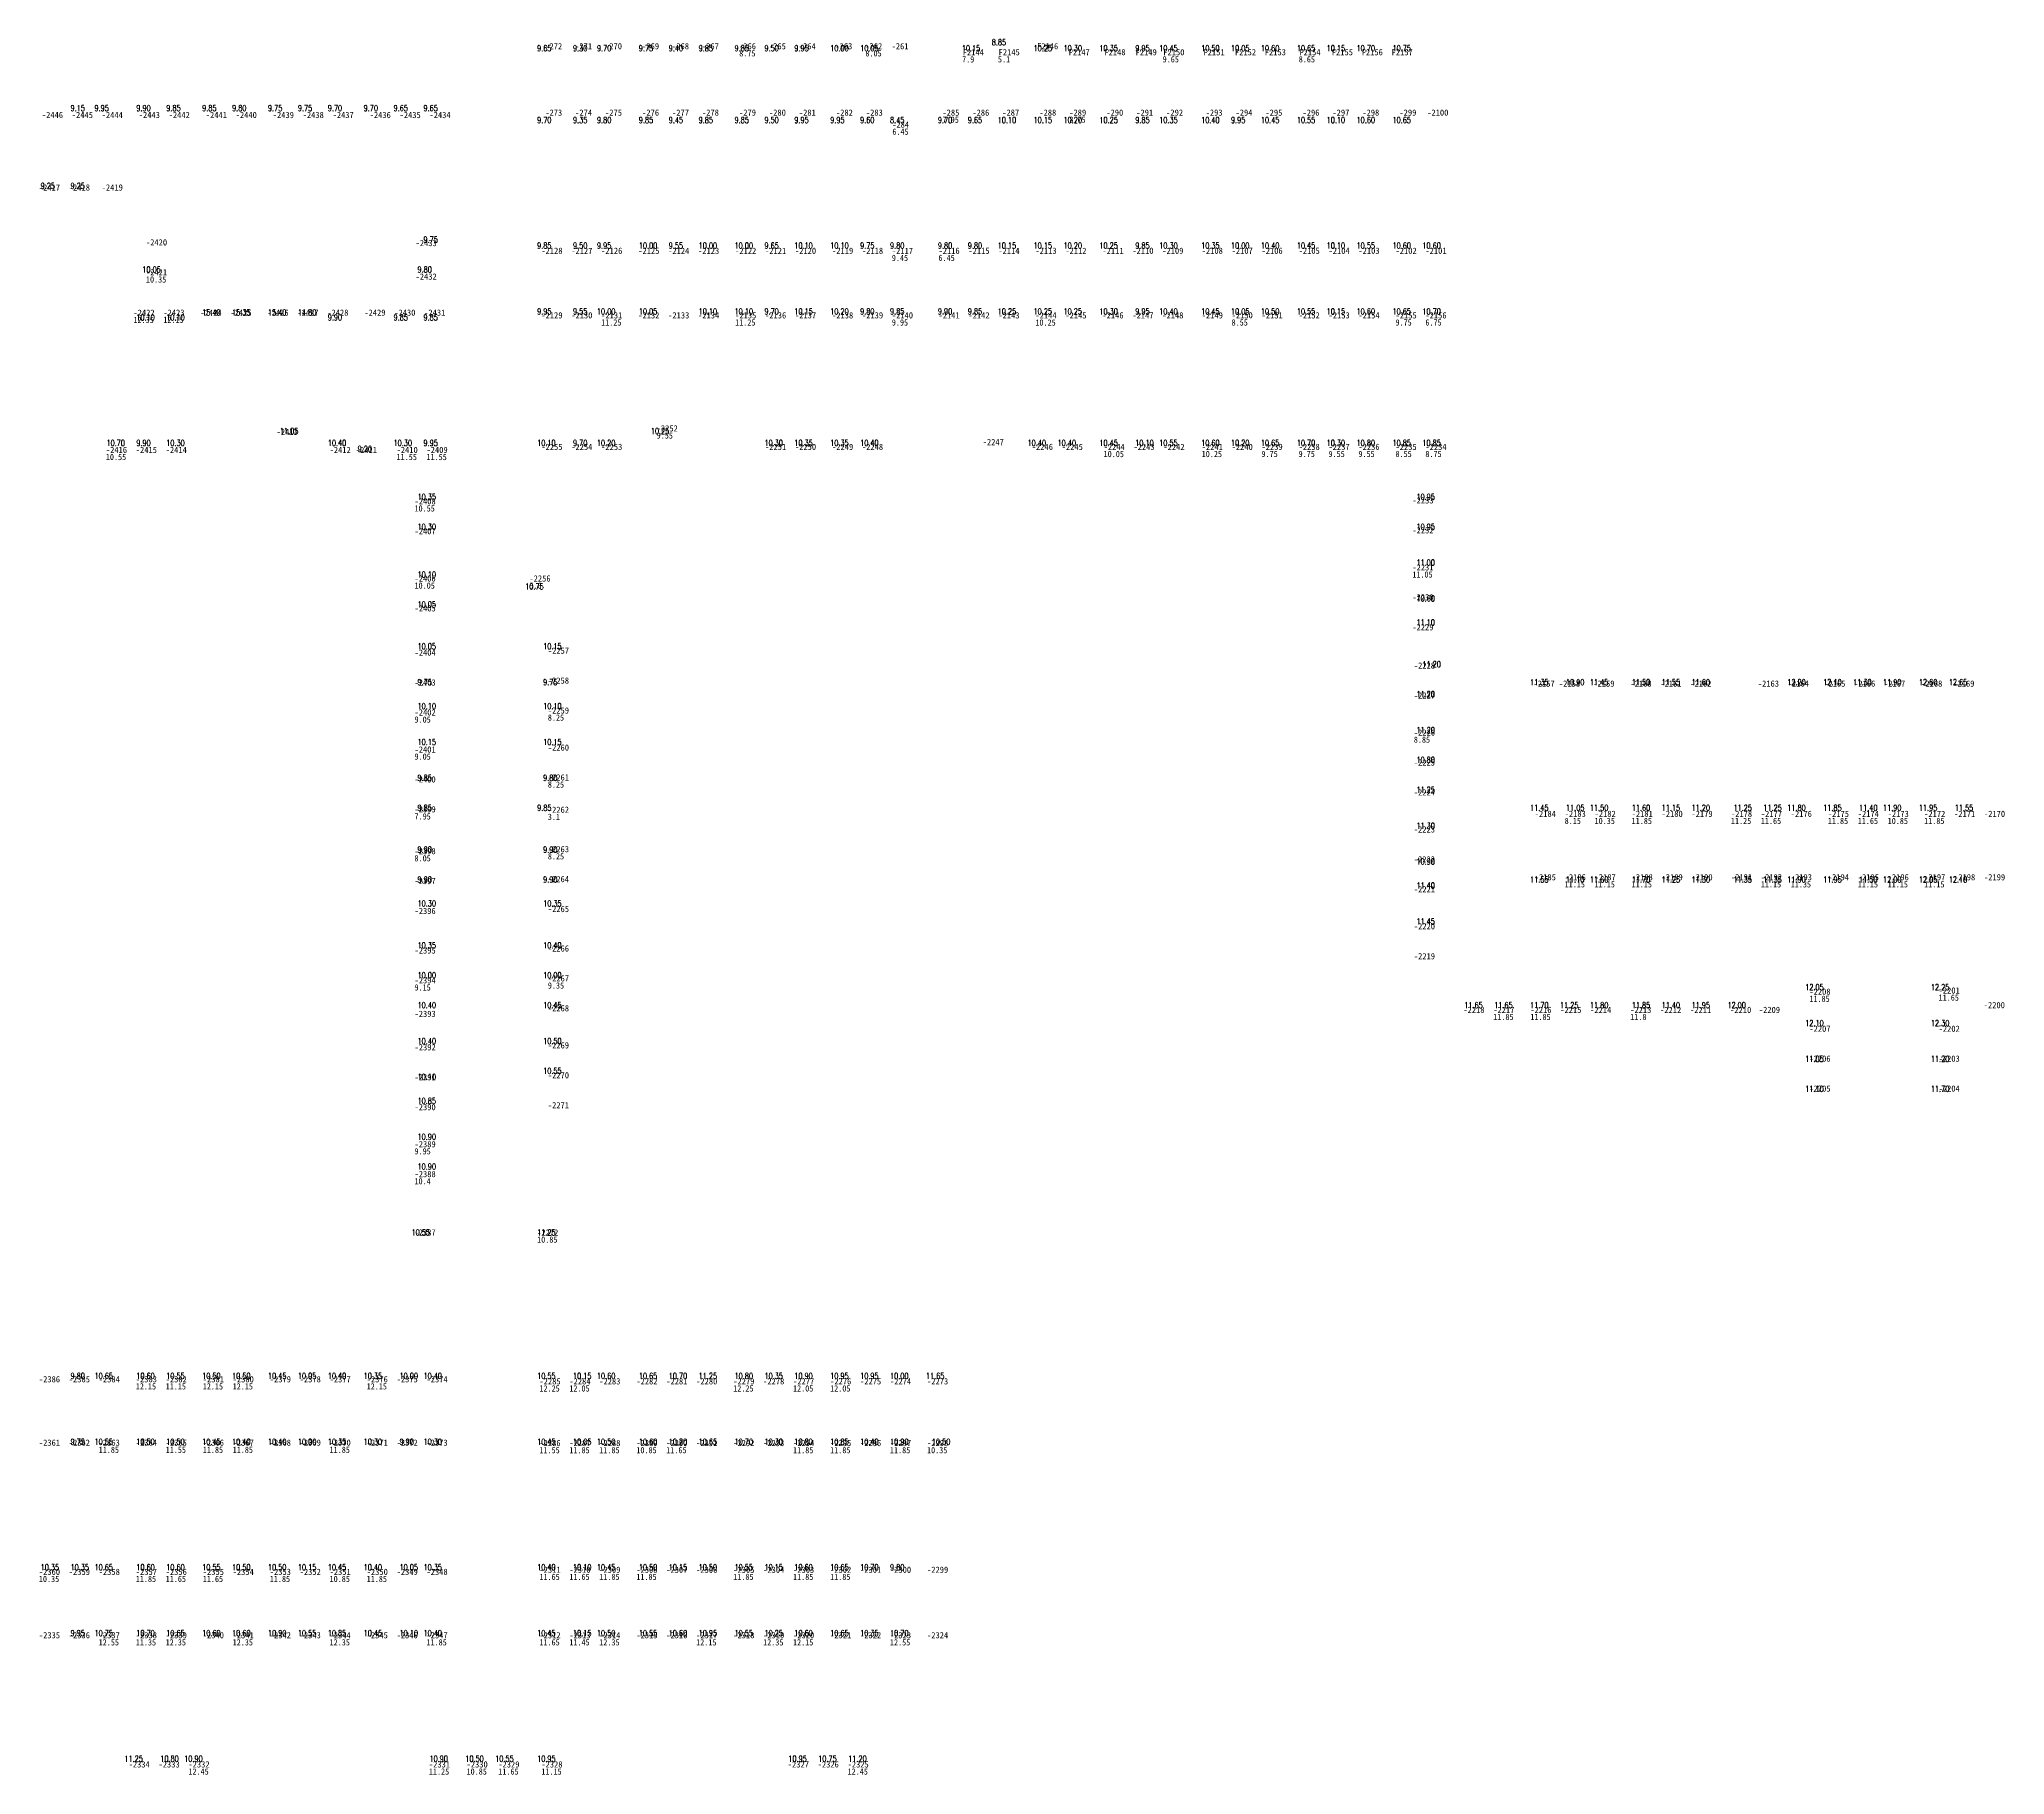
# Model space of a CAD drawing. Header units: millimetres. Extents: x 750450 to 1215890, y -2608 to 304071.
# Drawn here: x 1051604 to 1215890, y -2608 to 142481 of the extents above; entities that cross this region are included whole.
import ezdxf
from ezdxf.enums import TextEntityAlignment as Align

# ---------------------------------------------------------------- set-up
doc = ezdxf.new("R2010")
doc.units = ezdxf.units.MM
doc.header["$LTSCALE"] = 1000
for name, color, linetype in [('p-a-price-generated', 96, 'Continuous'), ('P_number', 120, 'Continuous'), ('P_price', 211, 'Continuous')]:
    doc.layers.add(name, color=color, linetype=linetype)
doc.styles.add('romand', font='romand.shx', dxfattribs={"width": 0.8})
doc.styles.add('华文细黑', font='STXIHEI.TTF')
doc.styles.add('黑体', font='simhei.ttf', dxfattribs={"width": 0.8})

msp = doc.modelspace()

# ---------------------------------------------------------------- texts
at = {"layer": 'p-a-price-generated', "style": 'romand', "width": 0.8}
for s, p in [('9.65', (1093216, 141481, 0)), ('9.30', (1096216, 141481, 0)), ('9.70', (1098216, 141481, 0)), ('9.75', (1101716, 141481, 0)), ('9.40', (1104216, 141481, 0)), ('9.85', (1106716, 141481, 0)), ('9.85', (1109716, 141481, 0)), ('9.50', (1112216, 141481, 0)), ('9.95', (1114716, 141481, 0)), ('10.00', (1117716, 141481, 0)), ('10.05', (1120216, 141481, 0)), ('10.15', (1128716, 141481, 0)), ('8.85', (1131216, 141981, 0)), ('10.25', (1134716, 141481, 0)), ('10.30', (1137216, 141481, 0)), ('10.35', (1140216, 141481, 0)), ('9.95', (1143216, 141481, 0)), ('10.45', (1145216, 141481, 0)), ('10.50', (1148716, 141481, 0)), ('10.05', (1151216, 141481, 0)), ('10.60', (1153716, 141481, 0)), ('10.65', (1156716, 141481, 0)), ('10.15', (1159216, 141481, 0)), ('10.70', (1161716, 141481, 0)), ('10.75', (1164716, 141481, 0)), ('9.15', (1054216, 136481, 0)), ('9.95', (1056216, 136481, 0)), ('9.90', (1059716, 136481, 0)), ('9.85', (1062216, 136481, 0)), ('9.85', (1065216, 136481, 0)), ('9.80', (1067716, 136481, 0)), ('9.75', (1070716, 136481, 0)), ('9.75', (1073216, 136481, 0)), ('9.70', (1075716, 136481, 0)), ('9.70', (1078716, 136481, 0)), ('9.65', (1081216, 136481, 0)), ('9.65', (1083716, 136481, 0)), ('9.70', (1093216, 135481, 0)), ('9.35', (1096216, 135481, 0)), ('9.80', (1098216, 135481, 0)), ('9.85', (1101716, 135481, 0)), ('9.45', (1104216, 135481, 0)), ('9.85', (1106716, 135481, 0)), ('9.85', (1109716, 135481, 0)), ('9.50', (1112216, 135481, 0)), ('9.95', (1114716, 135481, 0)), ('9.95', (1117716, 135481, 0)), ('9.60', (1120216, 135481, 0)), ('8.45', (1122716, 135481, 0)), ('9.70', (1126716, 135481, 0)), ('9.65', (1129216, 135481, 0)), ('10.10', (1131716, 135481, 0)), ('10.15', (1134716, 135481, 0)), ('10.20', (1137216, 135481, 0)), ('10.25', (1140216, 135481, 0)), ('9.85', (1143216, 135481, 0)), ('10.35', (1145216, 135481, 0)), ('10.40', (1148716, 135481, 0)), ('9.95', (1151216, 135481, 0)), ('10.45', (1153716, 135481, 0)), ('10.55', (1156716, 135481, 0)), ('10.10', (1159216, 135481, 0)), ('10.60', (1161716, 135481, 0)), ('10.65', (1164716, 135481, 0)), ('9.25', (1051716, 129981, 0)), ('9.25', (1054216, 129981, 0)), ('9.75', (1083716, 125481, 0)), ('9.85', (1093216, 124981, 0)), ('9.50', (1096216, 124981, 0)), ('9.95', (1098216, 124981, 0)), ('10.00', (1101716, 124981, 0)), ('9.55', (1104216, 124981, 0)), ('10.00', (1106716, 124981, 0)), ('10.00', (1109716, 124981, 0)), ('9.65', (1112216, 124981, 0)), ('10.10', (1114716, 124981, 0)), ('10.10', (1117716, 124981, 0)), ('9.75', (1120216, 124981, 0)), ('9.80', (1122716, 124981, 0)), ('9.80', (1126716, 124981, 0)), ('9.80', (1129216, 124981, 0)), ('10.15', (1131716, 124981, 0)), ('10.15', (1134716, 124981, 0)), ('10.20', (1137216, 124981, 0)), ('10.25', (1140216, 124981, 0)), ('9.85', (1143216, 124981, 0)), ('10.30', (1145216, 124981, 0)), ('10.35', (1148716, 124981, 0)), ('10.00', (1151216, 124981, 0)), ('10.40', (1153716, 124981, 0)), ('10.45', (1156716, 124981, 0)), ('10.10', (1159216, 124981, 0)), ('10.55', (1161716, 124981, 0)), ('10.60', (1164716, 124981, 0)), ('10.60', (1167216, 124981, 0)), ('10.05', (1060216, 122981, 0)), ('9.80', (1083216, 122981, 0)), ('9.95', (1093216, 119481, 0)), ('9.55', (1096216, 119481, 0)), ('10.00', (1098216, 119481, 0)), ('10.05', (1101716, 119481, 0)), ('10.10', (1106716, 119481, 0)), ('10.10', (1109716, 119481, 0)), ('9.70', (1112216, 119481, 0)), ('10.15', (1114716, 119481, 0)), ('10.20', (1117716, 119481, 0)), ('9.80', (1120216, 119481, 0)), ('9.85', (1122716, 119481, 0)), ('9.90', (1126716, 119481, 0)), ('9.85', (1129216, 119481, 0)), ('10.25', (1131716, 119481, 0)), ('10.25', (1134716, 119481, 0)), ('10.25', (1137216, 119481, 0)), ('10.30', (1140216, 119481, 0)), ('9.95', (1143216, 119481, 0)), ('10.40', (1145216, 119481, 0)), ('10.45', (1148716, 119481, 0)), ('10.05', (1151216, 119481, 0)), ('10.50', (1153716, 119481, 0)), ('10.55', (1156716, 119481, 0)), ('10.15', (1159216, 119481, 0)), ('10.60', (1161716, 119481, 0)), ('10.65', (1164716, 119481, 0)), ('10.70', (1167216, 119481, 0)), ('10.10', (1059716, 118981, 0)), ('10.10', (1062216, 118981, 0)), ('15.40', (1065216, 119398, 0)), ('15.35', (1067716, 119398, 0)), ('15.40', (1070716, 119398, 0)), ('14.80', (1073216, 119398, 0)), ('9.90', (1075716, 118981, 0)), ('9.85', (1081216, 118981, 0)), ('9.85', (1083716, 118981, 0)), ('10.70', (1057216, 108481, 0)), ('9.90', (1059716, 108481, 0)), ('10.30', (1062216, 108481, 0)), ('11.05', (1071716, 109481, 0)), ('10.40', (1075716, 108481, 0)), ('9.20', (1078216, 107981, 0)), ('10.30', (1081216, 108481, 0)), ('9.95', (1083716, 108481, 0)), ('10.10', (1093216, 108481, 0)), ('9.70', (1096216, 108481, 0)), ('10.20', (1098216, 108481, 0)), ('10.25', (1102716, 109481, 0)), ('10.30', (1112216, 108481, 0)), ('10.35', (1114716, 108481, 0)), ('10.35', (1117716, 108481, 0)), ('10.40', (1120216, 108481, 0)), ('10.40', (1134216, 108481, 0)), ('10.40', (1136716, 108481, 0)), ('10.45', (1140216, 108481, 0)), ('10.10', (1143216, 108481, 0)), ('10.55', (1145216, 108481, 0)), ('10.60', (1148716, 108481, 0)), ('10.20', (1151216, 108481, 0)), ('10.65', (1153716, 108481, 0)), ('10.70', (1156716, 108481, 0)), ('10.30', (1159216, 108481, 0)), ('10.80', (1161716, 108481, 0)), ('10.85', (1164716, 108481, 0)), ('10.85', (1167216, 108481, 0)), ('10.35', (1083216, 103981, 0)), ('10.95', (1166716, 103981, 0)), ('10.30', (1083216, 101481, 0)), ('10.95', (1166716, 101481, 0)), ('11.00', (1166716, 98481, 0)), ('10.10', (1083216, 97481, 0)), ('10.75', (1092216, 96481, 0)), ('10.05', (1083216, 94981, 0)), ('10.60', (1166716, 95481, 0)), ('11.10', (1166716, 93481, 0)), ('10.05', (1083216, 91481, 0)), ('10.15', (1093716, 91481, 0)), ('11.20', (1167216, 89981, 0)), ('9.75', (1083216, 88481, 0)), ('9.75', (1093716, 88481, 0)), ('11.35', (1176216, 88481, 0)), ('10.90', (1179216, 88481, 0)), ('11.45', (1181216, 88481, 0)), ('11.50', (1184716, 88481, 0)), ('11.55', (1187216, 88481, 0)), ('11.60', (1189716, 88481, 0)), ('12.20', (1197716, 88481, 0)), ('12.10', (1200716, 88481, 0)), ('11.30', (1203216, 88481, 0)), ('11.90', (1205716, 88481, 0)), ('12.60', (1208716, 88481, 0)), ('12.65', (1211216, 88481, 0)), ('11.20', (1166716, 87481, 0)), ('10.10', (1083216, 86481, 0)), ('10.10', (1093716, 86481, 0)), ('10.15', (1083216, 83481, 0)), ('10.15', (1093716, 83481, 0)), ('11.20', (1166716, 84481, 0)), ('10.80', (1166716, 81981, 0)), ('9.85', (1083216, 80481, 0)), ('9.80', (1093716, 80481, 0)), ('11.25', (1166716, 79481, 0)), ('9.85', (1083216, 77981, 0)), ('9.85', (1093216, 77981, 0)), ('11.45', (1176216, 77981, 0)), ('11.05', (1179216, 77981, 0)), ('11.50', (1181216, 77981, 0)), ('11.60', (1184716, 77981, 0)), ('11.15', (1187216, 77981, 0)), ('11.20', (1189716, 77981, 0)), ('11.25', (1193216, 77981, 0)), ('11.25', (1195716, 77981, 0)), ('11.80', (1197716, 77981, 0)), ('11.85', (1200716, 77981, 0)), ('11.40', (1203716, 77981, 0)), ('11.90', (1205716, 77981, 0)), ('11.95', (1208716, 77981, 0)), ('11.55', (1211716, 77981, 0)), ('11.30', (1166716, 76481, 0)), ('9.90', (1083216, 74481, 0)), ('9.90', (1093716, 74481, 0)), ('10.90', (1166716, 73481, 0)), ('9.90', (1083216, 71981, 0)), ('9.90', (1093716, 71981, 0)), ('11.55', (1176216, 71981, 0)), ('11.10', (1179216, 71981, 0)), ('11.60', (1181216, 71981, 0)), ('11.70', (1184716, 71981, 0)), ('11.25', (1187216, 71981, 0)), ('11.30', (1189716, 71981, 0)), ('11.35', (1193216, 71981, 0)), ('11.35', (1195716, 71981, 0)), ('11.90', (1197716, 71981, 0)), ('11.95', (1200716, 71981, 0)), ('11.50', (1203716, 71981, 0)), ('12.00', (1205716, 71981, 0)), ('12.05', (1208716, 71981, 0)), ('12.10', (1211216, 71981, 0)), ('11.40', (1166716, 71481, 0)), ('10.30', (1083216, 69981, 0)), ('10.35', (1093716, 69981, 0)), ('11.45', (1166716, 68481, 0)), ('10.35', (1083216, 66481, 0)), ('10.40', (1093716, 66481, 0)), ('10.00', (1083216, 63981, 0)), ('10.00', (1093716, 63981, 0)), ('12.05', (1199216, 62981, 0)), ('12.25', (1209716, 62981, 0)), ('10.40', (1083216, 61481, 0)), ('10.45', (1093716, 61481, 0)), ('11.65', (1170716, 61481, 0)), ('11.65', (1173216, 61481, 0)), ('11.70', (1176216, 61481, 0)), ('11.25', (1178716, 61481, 0)), ('11.80', (1181216, 61481, 0)), ('11.85', (1184716, 61481, 0)), ('11.40', (1187216, 61481, 0)), ('11.95', (1189716, 61481, 0)), ('12.00', (1192716, 61481, 0)), ('12.10', (1199216, 59981, 0)), ('12.30', (1209716, 59981, 0)), ('10.40', (1083216, 58481, 0)), ('10.50', (1093716, 58481, 0)), ('10.10', (1083216, 55481, 0)), ('10.55', (1093716, 55981, 0)), ('11.05', (1199216, 56981, 0)), ('11.20', (1209716, 56981, 0)), ('11.10', (1199216, 54481, 0)), ('11.70', (1209716, 54481, 0)), ('10.85', (1083216, 53481, 0)), ('10.90', (1083216, 50481, 0)), ('10.90', (1083216, 47981, 0)), ('10.55', (1082716, 42481, 0)), ('11.25', (1093216, 42481, 0)), ('9.80', (1054216, 30481, 0)), ('10.65', (1056216, 30481, 0)), ('10.60', (1059716, 30481, 0)), ('10.55', (1062216, 30481, 0)), ('10.50', (1065216, 30481, 0)), ('10.50', (1067716, 30481, 0)), ('10.45', (1070716, 30481, 0)), ('10.05', (1073216, 30481, 0)), ('10.40', (1075716, 30481, 0)), ('10.35', (1078716, 30481, 0)), ('10.00', (1081716, 30481, 0)), ('10.40', (1083716, 30481, 0)), ('10.55', (1093216, 30481, 0)), ('10.15', (1096216, 30481, 0)), ('10.60', (1098216, 30481, 0)), ('10.65', (1101716, 30481, 0)), ('10.70', (1104216, 30481, 0)), ('11.25', (1106716, 30481, 0)), ('10.80', (1109716, 30481, 0)), ('10.35', (1112216, 30481, 0)), ('10.90', (1114716, 30481, 0)), ('10.95', (1117716, 30481, 0)), ('10.95', (1120216, 30481, 0)), ('10.00', (1122716, 30481, 0)), ('11.65', (1125716, 30481, 0)), ('9.75', (1054216, 24981, 0)), ('10.55', (1056216, 24981, 0)), ('10.50', (1059716, 24981, 0)), ('10.50', (1062216, 24981, 0)), ('10.45', (1065216, 24981, 0)), ('10.40', (1067716, 24981, 0)), ('10.40', (1070716, 24981, 0)), ('10.00', (1073216, 24981, 0)), ('10.35', (1075716, 24981, 0)), ('10.30', (1078716, 24981, 0)), ('9.90', (1081716, 24981, 0)), ('10.30', (1083716, 24981, 0)), ('10.45', (1093216, 24981, 0)), ('10.05', (1096216, 24981, 0)), ('10.50', (1098216, 24981, 0)), ('10.60', (1101716, 24981, 0)), ('10.20', (1104216, 24981, 0)), ('10.65', (1106716, 24981, 0)), ('10.70', (1109716, 24981, 0)), ('10.30', (1112216, 24981, 0)), ('10.80', (1114716, 24981, 0)), ('10.85', (1117716, 24981, 0)), ('10.40', (1120216, 24981, 0)), ('10.90', (1122716, 24981, 0)), ('10.50', (1126216, 24981, 0)), ('10.35', (1051716, 14481, 0)), ('10.35', (1054216, 14481, 0)), ('10.65', (1056216, 14481, 0)), ('10.60', (1059716, 14481, 0)), ('10.60', (1062216, 14481, 0)), ('10.55', (1065216, 14481, 0)), ('10.50', (1067716, 14481, 0)), ('10.50', (1070716, 14481, 0)), ('10.15', (1073216, 14481, 0)), ('10.45', (1075716, 14481, 0)), ('10.40', (1078716, 14481, 0)), ('10.05', (1081716, 14481, 0)), ('10.35', (1083716, 14481, 0)), ('10.40', (1093216, 14481, 0)), ('10.10', (1096216, 14481, 0)), ('10.45', (1098216, 14481, 0)), ('10.50', (1101716, 14481, 0)), ('10.15', (1104216, 14481, 0)), ('10.50', (1106716, 14481, 0)), ('10.55', (1109716, 14481, 0)), ('10.15', (1112216, 14481, 0)), ('10.60', (1114716, 14481, 0)), ('10.65', (1117716, 14481, 0)), ('10.70', (1120216, 14481, 0)), ('9.80', (1122716, 14481, 0)), ('9.95', (1054216, 8981, 0)), ('10.75', (1056216, 8981, 0)), ('10.70', (1059716, 8981, 0)), ('10.65', (1062216, 8981, 0)), ('10.60', (1065216, 8981, 0)), ('10.60', (1067716, 8981, 0)), ('10.90', (1070716, 8981, 0)), ('10.55', (1073216, 8981, 0)), ('10.85', (1075716, 8981, 0)), ('10.45', (1078716, 8981, 0)), ('10.10', (1081716, 8981, 0)), ('10.40', (1083716, 8981, 0)), ('10.45', (1093216, 8981, 0)), ('10.15', (1096216, 8981, 0)), ('10.50', (1098216, 8981, 0)), ('10.55', (1101716, 8981, 0)), ('10.60', (1104216, 8981, 0)), ('10.95', (1106716, 8981, 0)), ('10.55', (1109716, 8981, 0)), ('10.25', (1112216, 8981, 0)), ('10.60', (1114716, 8981, 0)), ('10.65', (1117716, 8981, 0)), ('10.35', (1120216, 8981, 0)), ('10.70', (1122716, 8981, 0)), ('11.25', (1058716, -1519, 0)), ('10.80', (1061716, -1519, 0)), ('10.90', (1063716, -1519, 0)), ('10.90', (1084216, -1519, 0)), ('10.50', (1087216, -1519, 0)), ('10.55', (1089716, -1519, 0)), ('10.95', (1093216, -1519, 0)), ('10.95', (1114216, -1519, 0)), ('10.75', (1116716, -1519, 0)), ('11.20', (1119216, -1519, 0))]:
    msp.add_text(s, height=500, dxfattribs=at).set_placement(p)
at = {"layer": 'P_number', "style": '华文细黑'}
for s, p in [('-272', (1094604, 141900, 0)), ('-271', (1097104, 141900, 0)), ('-270', (1099604, 141900, 0)), ('-269', (1102704, 141900, 0)), ('-268', (1105204, 141900, 0)), ('-267', (1107704, 141900, 0)), ('-266', (1110804, 141900, 0)), ('-265', (1113304, 141900, 0)), ('-264', (1115804, 141900, 0)), ('-263', (1118854, 141900, 0)), ('-262', (1121354, 141900)), ('-261', (1123554, 141900)), ('F2144', (1129678, 141400, 0)), ('F2145', (1132678, 141400, 0)), ('F2146', (1135893, 141900, 0)), ('F2147', (1138528, 141400, 0)), ('F2148', (1141518, 141400, 0)), ('F2149', (1144128, 141400, 0)), ('F2150', (1146442, 141400, 0)), ('F2151', (1149800, 141400, 0)), ('F2152', (1152428, 141400, 0)), ('F2153', (1154928, 141400, 0)), ('F2154', (1157820, 141400, 0)), ('F2155', (1160528, 141400, 0)), ('F2156', (1163028, 141400, 0)), ('F2157', (1165528, 141400, 0)), ('-2446', (1052704, 136150, 0)), ('-2445', (1055204, 136150, 0)), ('-2444', (1057704, 136150, 0)), ('-2443', (1060804, 136150, 0)), ('-2442', (1063304, 136150, 0)), ('-2441', (1066404, 136150, 0)), ('-2440', (1068904, 136150, 0)), ('-2439', (1072004, 136150, 0)), ('-2438', (1074504, 136150, 0)), ('-2437', (1077004, 136150, 0)), ('-2436', (1080104, 136150, 0)), ('-2435', (1082604, 136150, 0)), ('-2434', (1085104, 136150, 0)), ('-273', (1094604, 136350, 0)), ('-274', (1097104, 136350, 0)), ('-275', (1099604, 136350, 0)), ('-276', (1102704, 136350, 0)), ('-277', (1105204, 136350, 0)), ('-278', (1107704, 136350, 0)), ('-279', (1110804, 136350, 0)), ('-280', (1113304, 136350, 0)), ('-281', (1115804, 136350, 0)), ('-282', (1118904, 136350, 0)), ('-283', (1121404, 136350, 0)), ('-285', (1127804, 136350, 0)), ('-286', (1130304, 136350, 0)), ('-287', (1132804, 136350, 0)), ('-288', (1135904, 136350, 0)), ('-289', (1138404, 136350, 0)), ('-290', (1141504, 136350, 0)), ('-291', (1144004, 136350, 0)), ('-292', (1146504, 136350, 0)), ('-293', (1149804, 136350, 0)), ('-294', (1152304, 136350, 0)), ('-295', (1154804, 136350, 0)), ('-296', (1157904, 136350, 0)), ('-297', (1160404, 136350, 0)), ('-298', (1162904, 136350, 0)), ('-299', (1166004, 136350, 0)), ('-2100', (1168504, 136350, 0)), ('-284', (1123604, 135350, 0)), ('-2417', (1052454, 130090)), ('-2418', (1054954, 130090)), ('-2419', (1057704, 130090, 0)), ('-2420', (1061404, 125500)), ('-2433', (1083939, 125442, 0)), ('-2128', (1094454, 124800, 0)), ('-2127', (1096954, 124800, 0)), ('-2126', (1099454, 124800, 0)), ('-2125', (1102554, 124800, 0)), ('-2124', (1105054, 124800, 0)), ('-2123', (1107554, 124800, 0)), ('-2122', (1110654, 124800, 0)), ('-2121', (1113154, 124800, 0)), ('-2120', (1115654, 124800, 0)), ('-2119', (1118754, 124800, 0)), ('-2118', (1121254, 124800, 0)), ('-2117', (1123754, 124800, 0)), ('-2116', (1127654, 124800, 0)), ('-2115', (1130154, 124800, 0)), ('-2114', (1132654, 124800, 0)), ('-2113', (1135754, 124800)), ('-2112', (1138254, 124800, 0)), ('-2111', (1141354, 124800)), ('-2110', (1143854, 124800)), ('-2109', (1146354, 124800, 0)), ('-2108', (1149654, 124800, 0)), ('-2107', (1152154, 124800)), ('-2106', (1154654, 124800)), ('-2105', (1157754, 124800)), ('-2104', (1160254, 124800)), ('-2103', (1162754, 124800)), ('-2102', (1165854, 124800)), ('-2101', (1168354, 124800)), ('-2421', (1061404, 123000, 0)), ('-2432', (1083939, 122642, 0)), ('-2422', (1060358, 119624, 0)), ('-2423', (1062858, 119624, 0)), ('-2424', (1065958, 119624, 0)), ('-2425', (1068458, 119624, 0)), ('-2426', (1071558, 119624, 0)), ('-2427', (1074058, 119624, 0)), ('-2428', (1076558, 119624, 0)), ('-2429', (1079658, 119624, 0)), ('-2430', (1082158, 119624, 0)), ('-2431', (1084658, 119624, 0)), ('-2129', (1094454, 119400, 0)), ('-2130', (1096954, 119400, 0)), ('-2131', (1099454, 119400, 0)), ('-2132', (1102554, 119400, 0)), ('-2133', (1105054, 119400, 0)), ('-2134', (1107554, 119400, 0)), ('-2135', (1110654, 119400, 0)), ('-2136', (1113154, 119400, 0)), ('-2137', (1115654, 119400, 0)), ('-2138', (1118754, 119400, 0)), ('-2139', (1121254, 119400, 0)), ('-2140', (1123754, 119400, 0)), ('-2141', (1127654, 119400, 0)), ('-2142', (1130154, 119400, 0)), ('-2143', (1132654, 119400, 0)), ('-2144', (1135754, 119400, 0)), ('-2145', (1138254, 119400, 0)), ('-2146', (1141354, 119400, 0)), ('-2147', (1143854, 119400, 0)), ('-2148', (1146354, 119400, 0)), ('-2149', (1149654, 119400, 0)), ('-2150', (1152154, 119400, 0)), ('-2151', (1154654, 119400, 0)), ('-2152', (1157754, 119400, 0)), ('-2153', (1160254, 119400, 0)), ('-2154', (1162754, 119400, 0)), ('-2155', (1165854, 119400, 0)), ('-2156', (1168354, 119400, 0)), ('-2252', (1104094, 109947, 0)), ('-2413', (1072321, 109651, 0)), ('-2255', (1094454, 108405, 0)), ('-2254', (1096954, 108405, 0)), ('-2253', (1099454, 108405, 0)), ('-2251', (1113154, 108405, 0)), ('-2250', (1115654, 108405, 0)), ('-2249', (1118754, 108405, 0)), ('-2248', (1121254, 108405, 0)), ('-2247', (1131349, 108807, 0)), ('-2246', (1135454, 108405, 0)), ('-2245', (1137954, 108405, 0)), ('-2244', (1141454, 108405, 0)), ('-2243', (1143954, 108405, 0)), ('-2242', (1146454, 108405, 0)), ('-2241', (1149654, 108405, 0)), ('-2240', (1152154, 108405, 0)), ('-2239', (1154654, 108405, 0)), ('-2238', (1157754, 108405, 0)), ('-2237', (1160254, 108405, 0)), ('-2236', (1162754, 108405, 0)), ('-2235', (1165854, 108405, 0)), ('-2234', (1168354, 108405, 0)), ('-2416', (1058054, 108150, 0)), ('-2415', (1060554, 108150, 0)), ('-2414', (1063054, 108150, 0)), ('-2412', (1076754, 108150)), ('-2411', (1078954, 108150)), ('-2410', (1082354, 108150)), ('-2409', (1084854, 108150)), ('-2408', (1083854, 103852, 0)), ('-2233', (1167261, 103929, 0)), ('-2407', (1083854, 101352, 0)), ('-2232', (1167261, 101429, 0)), ('-2231', (1167261, 98329, 0)), ('-2406', (1083854, 97402, 0)), ('-2256', (1093458, 97402, 0)), ('-2230', (1167261, 95829, 0)), ('-2405', (1083854, 94902, 0)), ('-2229', (1167261, 93329, 0)), ('-2404', (1083854, 91202, 0)), ('-2257', (1094999, 91366, 0)), ('-2228', (1167387, 90119, 0)), ('-2403', (1083854, 88702, 0)), ('-2258', (1094999, 88866, 0)), ('-2157', (1177391, 88611)), ('-2158', (1179509, 88611, 0)), ('-2159', (1182391, 88611)), ('-2160', (1185491, 88611)), ('-2161', (1187991, 88611)), ('-2162', (1190491, 88611)), ('-2163', (1196141, 88611)), ('-2164', (1198641, 88611)), ('-2165', (1201691, 88611)), ('-2166', (1204191, 88611)), ('-2167', (1206691, 88611)), ('-2168', (1209791, 88611)), ('-2169', (1212474, 88611, 0)), ('-2227', (1167387, 87619, 0)), ('-2402', (1083854, 86202, 0)), ('-2259', (1094999, 86366, 0)), ('-2226', (1167387, 84519, 0)), ('-2401', (1083854, 83102, 0)), ('-2260', (1094999, 83266, 0)), ('-2225', (1167387, 82019, 0)), ('-2400', (1083854, 80602, 0)), ('-2261', (1094999, 80766, 0)), ('-2224', (1167387, 79519, 0)), ('-2399', (1083854, 78102, 0)), ('-2262', (1094999, 78066, 0)), ('-2184', (1177493, 77724)), ('-2183', (1179993, 77724, 0)), ('-2182', (1182493, 77724)), ('-2181', (1185593, 77724)), ('-2180', (1188093, 77724, 0)), ('-2179', (1190593, 77724)), ('-2178', (1193893, 77724)), ('-2177', (1196393, 77724, 0)), ('-2176', (1198893, 77724)), ('-2175', (1201993, 77724, 0)), ('-2174', (1204493, 77724, 0)), ('-2173', (1206993, 77724)), ('-2172', (1210043, 77724)), ('-2171', (1212543, 77724, 0)), ('-2170', (1215043, 77724)), ('-2223', (1167387, 76419, 0)), ('-2398', (1083854, 74602, 0)), ('-2263', (1094999, 74766, 0)), ('-2222', (1167387, 73919, 0)), ('-2397', (1083854, 72102, 0)), ('-2264', (1094999, 72266, 0)), ('-2185', (1177493, 72424, 0)), ('-2186', (1179993, 72424, 0)), ('-2187', (1182493, 72424)), ('-2188', (1185593, 72424, 0)), ('-2189', (1188093, 72424, 0)), ('-2190', (1190593, 72424, 0)), ('-2191', (1193893, 72424, 0)), ('-2192', (1196393, 72424, 0)), ('-2193', (1198893, 72424, 0)), ('-2194', (1201993, 72424, 0)), ('-2195', (1204493, 72424, 0)), ('-2196', (1206993, 72424, 0)), ('-2197', (1210043, 72424, 0)), ('-2198', (1212543, 72424, 0)), ('-2199', (1215043, 72424, 0)), ('-2221', (1167387, 71419, 0)), ('-2396', (1083854, 69602, 0)), ('-2265', (1094999, 69766, 0)), ('-2220', (1167387, 68319, 0)), ('-2395', (1083854, 66302, 0)), ('-2266', (1094999, 66466, 0)), ('-2219', (1167387, 65819, 0)), ('-2267', (1094999, 63966, 0)), ('-2394', (1083854, 63802, 0)), ('-2208', (1200451, 62856, 0)), ('-2201', (1211251, 62956)), ('-2393', (1083854, 61002)), ('-2268', (1094999, 61466, 0)), ('-2218', (1171524, 61335, 0)), ('-2217', (1174024, 61335, 0)), ('-2216', (1177124, 61335, 0)), ('-2215', (1179624, 61335, 0)), ('-2214', (1182124, 61335, 0)), ('-2213', (1185474, 61335, 0)), ('-2212', (1187974, 61335, 0)), ('-2211', (1190474, 61335, 0)), ('-2210', (1193824, 61335, 0)), ('-2209', (1196227, 61335, 0)), ('-2200', (1215025, 61730)), ('-2207', (1200451, 59756, 0)), ('-2202', (1211251, 59756, 0)), ('-2392', (1083854, 58202)), ('-2269', (1094999, 58366, 0)), ('-2206', (1200451, 57256, 0)), ('-2203', (1211251, 57256, 0)), ('-2391', (1083854, 55702)), ('-2270', (1094999, 55866, 0)), ('-2205', (1200451, 54756, 0)), ('-2204', (1211251, 54756, 0)), ('-2390', (1083854, 53202)), ('-2271', (1094999, 53366, 0)), ('-2389', (1083854, 50102)), ('-2388', (1083854, 47602)), ('-2387', (1083854, 42724)), ('-2272', (1094104, 42724, 0)), ('-2386', (1052454, 30450, 0)), ('-2385', (1054954, 30450, 0)), ('-2384', (1057454, 30450, 0)), ('-2383', (1060554, 30450, 0)), ('-2382', (1063054, 30450, 0)), ('-2381', (1066154, 30450, 0)), ('-2380', (1068654, 30450, 0)), ('-2379', (1071754, 30450, 0)), ('-2378', (1074254, 30450, 0)), ('-2377', (1076754, 30450, 0)), ('-2376', (1079854, 30450, 0)), ('-2375', (1082354, 30450, 0)), ('-2374', (1084854, 30450, 0)), ('-2285', (1094294, 30278, 0)), ('-2284', (1096794, 30278, 0)), ('-2283', (1099294, 30278, 0)), ('-2282', (1102394, 30278, 0)), ('-2281', (1104894, 30278, 0)), ('-2280', (1107394, 30278, 0)), ('-2279', (1110494, 30278, 0)), ('-2278', (1112994, 30278, 0)), ('-2277', (1115494, 30278, 0)), ('-2276', (1118594, 30278, 0)), ('-2275', (1121094, 30278, 0)), ('-2274', (1123594, 30278, 0)), ('-2273', (1126694, 30278, 0)), ('-2361', (1052454, 25150, 0)), ('-2362', (1054954, 25150, 0)), ('-2363', (1057454, 25150, 0)), ('-2364', (1060554, 25150, 0)), ('-2365', (1063054, 25150, 0)), ('-2366', (1066154, 25150, 0)), ('-2367', (1068654, 25150, 0)), ('-2368', (1071754, 25150, 0)), ('-2369', (1074254, 25150, 0)), ('-2370', (1076754, 25150, 0)), ('-2371', (1079854, 25150, 0)), ('-2372', (1082354, 25150, 0)), ('-2373', (1084854, 25150, 0)), ('-2286', (1094294, 25118, 0)), ('-2287', (1096794, 25118, 0)), ('-2288', (1099294, 25118, 0)), ('-2289', (1102394, 25118, 0)), ('-2290', (1104894, 25118, 0)), ('-2291', (1107394, 25118, 0)), ('-2292', (1110494, 25118, 0)), ('-2293', (1112994, 25118, 0)), ('-2294', (1115494, 25118, 0)), ('-2295', (1118594, 25118, 0)), ('-2296', (1121094, 25118, 0)), ('-2297', (1123594, 25118, 0)), ('-2298', (1126694, 25118, 0)), ('-2360', (1052454, 14350, 0)), ('-2359', (1054954, 14350, 0)), ('-2358', (1057454, 14350, 0)), ('-2357', (1060554, 14350, 0)), ('-2356', (1063054, 14350, 0)), ('-2355', (1066154, 14350, 0)), ('-2354', (1068654, 14350, 0)), ('-2353', (1071754, 14350, 0)), ('-2352', (1074254, 14350, 0)), ('-2351', (1076754, 14350, 0)), ('-2350', (1079854, 14350, 0)), ('-2349', (1082354, 14350, 0)), ('-2348', (1084854, 14350, 0)), ('-2311', (1094294, 14525, 0)), ('-2310', (1096794, 14525, 0)), ('-2309', (1099294, 14525, 0)), ('-2308', (1102394, 14525, 0)), ('-2307', (1104894, 14525, 0)), ('-2306', (1107394, 14525, 0)), ('-2305', (1110494, 14525, 0)), ('-2304', (1112994, 14525, 0)), ('-2303', (1115494, 14525, 0)), ('-2302', (1118594, 14525, 0)), ('-2301', (1121094, 14525, 0)), ('-2300', (1123594, 14525, 0)), ('-2299', (1126694, 14525, 0)), ('-2335', (1052454, 9050, 0)), ('-2336', (1054954, 9050, 0)), ('-2337', (1057454, 9050, 0)), ('-2338', (1060554, 9050, 0)), ('-2339', (1063054, 9050, 0)), ('-2340', (1066154, 9050, 0)), ('-2341', (1068654, 9050, 0)), ('-2342', (1071754, 9050, 0)), ('-2343', (1074254, 9050, 0)), ('-2344', (1076754, 9050, 0)), ('-2345', (1079854, 9050, 0)), ('-2346', (1082354, 9050, 0)), ('-2347', (1084854, 9050, 0)), ('-2312', (1094294, 9050, 0)), ('-2313', (1096794, 9050, 0)), ('-2314', (1099294, 9050, 0)), ('-2315', (1102394, 9050, 0)), ('-2316', (1104894, 9050, 0)), ('-2317', (1107394, 9050, 0)), ('-2318', (1110494, 9050, 0)), ('-2319', (1112994, 9050, 0)), ('-2320', (1115494, 9050, 0)), ('-2321', (1118594, 9050, 0)), ('-2322', (1121094, 9050, 0)), ('-2323', (1123594, 9050, 0)), ('-2324', (1126694, 9050, 0)), ('-2334', (1059954, -1750, 0)), ('-2333', (1062454, -1750, 0)), ('-2332', (1064954, -1750, 0)), ('-2331', (1085054, -1750, 0)), ('-2330', (1088204, -1750, 0)), ('-2329', (1090854, -1750, 0)), ('-2328', (1094454, -1750, 0)), ('-2327', (1115054, -1750, 0)), ('-2326', (1117554, -1750, 0)), ('-2325', (1120054, -1750))]:
    msp.add_text(s, height=520, dxfattribs=at).set_placement(p, align=Align.MIDDLE)
at = {"layer": 'P_price', "style": '黑体', "width": 0.8}
for s, p in [('8.75', (1110110, 141050)), ('8.05', (1120660, 141050)), ('7.9', (1128738, 140544)), ('5.1', (1131738, 140550)), ('9.65', (1145502, 140550)), ('8.65', (1156880, 140550)), ('6.45', (1122910, 134500)), ('7.95', (1127110, 135500)), ('8.75', (1137710, 135500)), ('9.45', (1122867, 123950)), ('6.45', (1126767, 123950)), ('10.35', (1060517, 122144)), ('12.35', (1059471, 118768)), ('12.15', (1061971, 118774)), ('11.25', (1098567, 118550)), ('11.25', (1109767, 118550)), ('9.95', (1122867, 118550)), ('10.25', (1134867, 118544)), ('8.55', (1151267, 118550)), ('9.75', (1164967, 118550)), ('6.75', (1167467, 118550)), ('9.55', (1103207, 109098)), ('10.55', (1057167, 107300)), ('11.55', (1081467, 107300)), ('11.55', (1083967, 107300)), ('10.05', (1140567, 107549)), ('10.25', (1148767, 107549)), ('9.75', (1153767, 107555)), ('9.75', (1156867, 107555)), ('9.55', (1159367, 107555)), ('9.55', (1161867, 107555)), ('8.55', (1164967, 107555)), ('8.75', (1167467, 107555)), ('10.55', (1082967, 103003)), ('10.05', (1082967, 96553)), ('5.6', (1092571, 96553)), ('11.05', (1166374, 97479)), ('9.05', (1082967, 85353)), ('8.25', (1094112, 85516)), ('8.85', (1166500, 83669)), ('9.05', (1082967, 82253)), ('8.25', (1094112, 79916)), ('7.95', (1082967, 77253)), ('3.1', (1094112, 77216)), ('8.15', (1179106, 76874)), ('10.35', (1181606, 76874)), ('11.85', (1184706, 76874)), ('11.25', (1193006, 76874)), ('11.65', (1195506, 76874)), ('11.85', (1201106, 76874)), ('11.65', (1203606, 76874)), ('10.85', (1206106, 76874)), ('11.85', (1209156, 76874)), ('8.05', (1082967, 73753)), ('8.25', (1094112, 73916)), ('11.15', (1179106, 71574)), ('11.15', (1181606, 71574)), ('11.15', (1184706, 71574)), ('11.15', (1195506, 71574)), ('11.35', (1198006, 71574)), ('11.15', (1203606, 71574)), ('11.15', (1206106, 71574)), ('11.15', (1209156, 71574)), ('9.15', (1082967, 62953)), ('9.35', (1094112, 63116)), ('11.85', (1199564, 62006)), ('11.65', (1210364, 62106)), ('11.85', (1173137, 60486)), ('11.85', (1176237, 60486)), ('11.8', (1184587, 60486)), ('9.95', (1082967, 49253)), ('10.4', (1082967, 46753)), ('10.85', (1093217, 41874)), ('12.15', (1059667, 29600)), ('11.15', (1062167, 29600)), ('12.15', (1065267, 29600)), ('12.15', (1067767, 29600)), ('12.15', (1078967, 29600)), ('12.25', (1093407, 29428)), ('12.05', (1095907, 29428)), ('12.25', (1109607, 29428)), ('12.05', (1114607, 29428)), ('12.05', (1117707, 29428)), ('11.85', (1056567, 24300)), ('11.55', (1062167, 24300)), ('11.85', (1065267, 24300)), ('11.85', (1067767, 24300)), ('11.85', (1075867, 24300)), ('11.55', (1093407, 24268)), ('11.85', (1095907, 24268)), ('11.85', (1098407, 24268)), ('10.85', (1101507, 24268)), ('11.65', (1104007, 24268)), ('11.85', (1114607, 24268)), ('11.85', (1117707, 24268)), ('11.85', (1122707, 24268)), ('10.35', (1125807, 24268)), ('10.35', (1051567, 13500)), ('11.85', (1059667, 13500)), ('11.65', (1062167, 13500)), ('11.65', (1065267, 13500)), ('11.85', (1070867, 13500)), ('10.85', (1075867, 13500)), ('11.85', (1078967, 13500)), ('11.65', (1093407, 13675)), ('11.65', (1095907, 13675)), ('11.85', (1098407, 13675)), ('11.85', (1101507, 13675)), ('11.85', (1109607, 13675)), ('11.85', (1114607, 13675)), ('11.85', (1117707, 13675)), ('12.55', (1056567, 8200)), ('11.35', (1059667, 8200)), ('12.35', (1062167, 8200)), ('12.35', (1067767, 8200)), ('12.35', (1075867, 8200)), ('11.85', (1083967, 8200)), ('11.65', (1093407, 8200)), ('11.45', (1095907, 8200)), ('12.35', (1098407, 8200)), ('12.15', (1106507, 8200)), ('12.35', (1112107, 8200)), ('12.15', (1114607, 8200)), ('12.55', (1122707, 8200)), ('12.45', (1064067, -2600)), ('11.25', (1084167, -2600)), ('10.85', (1087317, -2600)), ('11.65', (1089967, -2600)), ('11.15', (1093567, -2600)), ('12.45', (1119167, -2600))]:
    msp.add_text(s, height=520, dxfattribs=at).set_placement(p)

doc.saveas('drawing.dxf')
